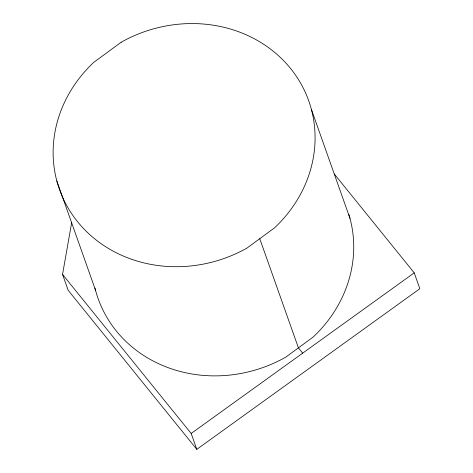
<?xml version="1.0" encoding="UTF-8"?>
<svg xmlns="http://www.w3.org/2000/svg" width="473" height="473" viewBox="0 0 473 473"><rect width="100%" height="100%" fill="white"/><g stroke="black" fill="none" stroke-linecap="round" stroke-linejoin="round"><path stroke-width="0.71" d="M334.281 173.987L414.218 272.838L419.841 288.713L196.798 449.35L68.165 290.286L62.542 274.411L71.701 222.428M196.798 449.35L191.175 433.469L414.218 272.838M302.696 353.154L298.416 347.856L259.76 238.694M62.542 274.411L191.175 433.469M311.352 109.287L350.014 218.449M56.843 180.993L95.505 290.162M348.802 214.263A132.269 120.166 -19.5 0 1 313.232 336.983L285.639 357.233A132.269 120.166 -19.5 0 1 94.961 288.051M121.218 42.209L93.624 62.466A132.269 120.166 -19.5 0 0 78.394 222.724A132.269 120.166 -19.5 0 0 246.983 248.071L274.577 227.82A132.269 120.166 -19.5 0 0 289.807 67.556A132.269 120.166 -19.5 0 0 121.218 42.209"/></g></svg>
